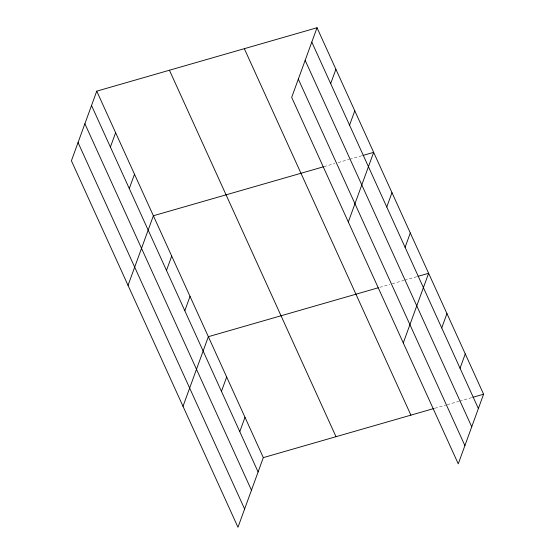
<?xml version="1.0" encoding="UTF-8"?>
<svg xmlns="http://www.w3.org/2000/svg" width="555" height="555" viewBox="0 0 555 555"><rect width="100%" height="100%" fill="white"/><g stroke="black" fill="none" stroke-linecap="round" stroke-linejoin="round"><path stroke-width="0.42" stroke-dasharray="2.77 2.08" d="M324.092 166.618L334.832 163.524M338.134 162.573L348.873 159.479M349.699 159.243L362.089 155.678M379.891 287.31L389.804 284.458M392.281 283.744L403.846 280.414M404.671 280.178L417.062 276.612M434.856 408.244L445.596 405.15M447.247 404.678L458.812 401.348M459.637 401.112L472.027 397.546"/><path stroke-width="0.83" d="M96.743 91.159L71.408 160.783L237.977 527.25L263.32 457.625L96.743 91.159L317.023 27.75L483.592 394.216L458.257 463.841L291.68 97.375L317.023 27.75M110.403 147.033L115.627 132.694M129.28 188.568L134.504 174.228M128.038 285.381L153.381 215.756L323.267 166.854M166.486 270.41L171.703 256.07M184.808 310.724L190.025 296.384M183.011 406.315L208.354 336.691L378.239 287.788M330.676 83.625L335.9 69.285M221.452 391.344L226.676 377.005M349.56 125.159L354.777 110.813M239.774 431.658L244.998 417.311M348.318 221.972L373.654 152.347L362.914 155.442M386.759 207.001L391.983 192.661M405.081 247.315L410.305 232.968M403.284 342.907L428.627 273.282L417.887 276.369M441.731 327.936L446.948 313.589M460.053 368.249L465.27 353.903M263.32 457.625L434.031 408.48M472.86 397.304L483.592 394.216M311.799 42.09L478.375 408.556M305.16 60.335L471.736 426.802M298.319 79.129L464.896 445.596M244.332 48.673L410.908 415.14M169.435 70.235L336.011 436.702M91.526 105.506L258.103 471.965M84.887 123.744L251.464 490.211M78.047 142.545L244.616 509.004"/></g></svg>
